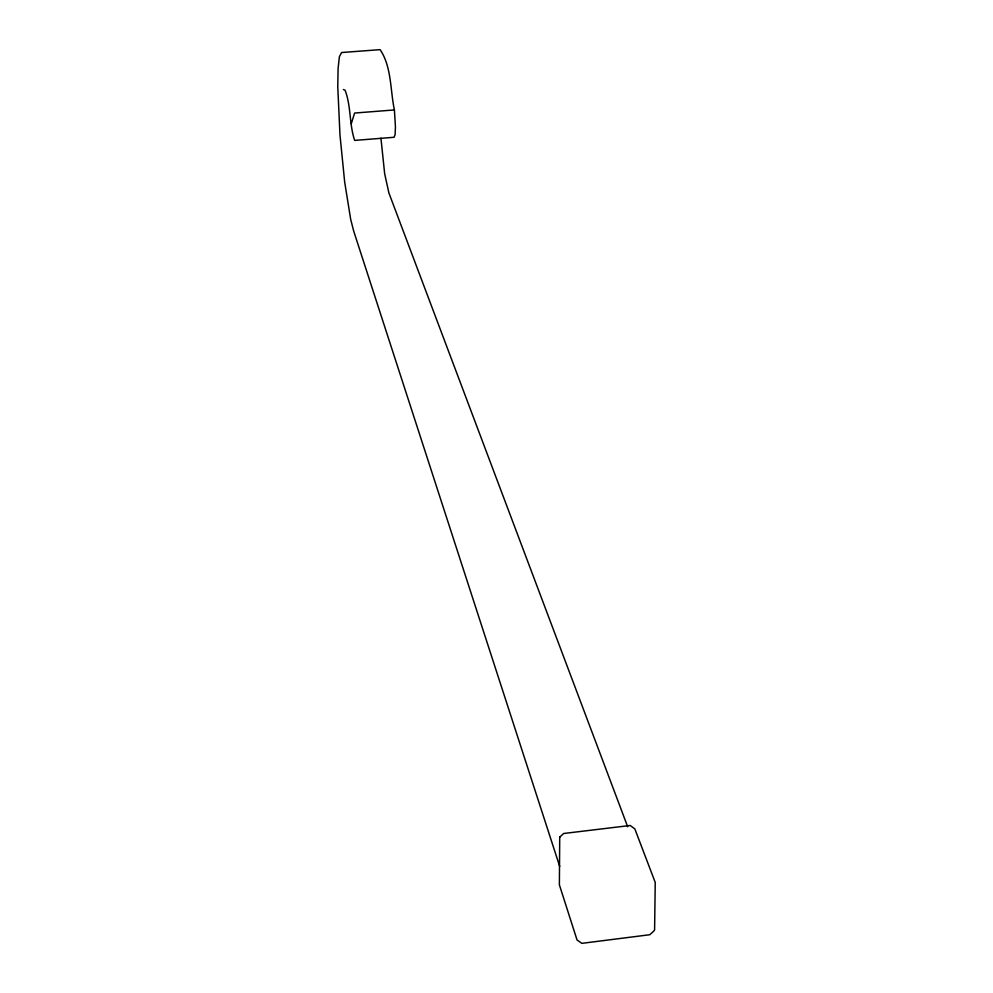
<?xml version="1.0" encoding="UTF-8"?>
<svg xmlns="http://www.w3.org/2000/svg" width="993" height="993" viewBox="0 0 993 993"><rect width="100%" height="100%" fill="white"/><g stroke="black" fill="none" stroke-linecap="round" stroke-linejoin="round"><path stroke-width="1.49" d="M351.299 123.678L354.613 113.053L394.407 109.938L395.437 126.719L395.115 134.614L394.06 137.282L354.687 140.41C349.151 124.361 351.237 106.251 345.067 90.189L343.392 89.531M627.675 826.735L388.884 192.903L384.663 173.738L380.94 138.164M559.704 866.405L353.669 231.009L350.653 219.18L344.67 181.992L339.978 135.036L337.769 86.776L338.092 68.579L339.383 56.738L341.58 52.53L380.12 49.65C391.751 66.891 390.15 90.115 394.407 109.938M559.717 837.161L559.382 884.85L577.045 939.974L581.836 943.35L649.807 934.723L653.828 931.049L654.598 929.92L655.231 882.454L634.837 828.907L630.232 825.481L563.627 833.499L559.717 837.161"/></g></svg>
